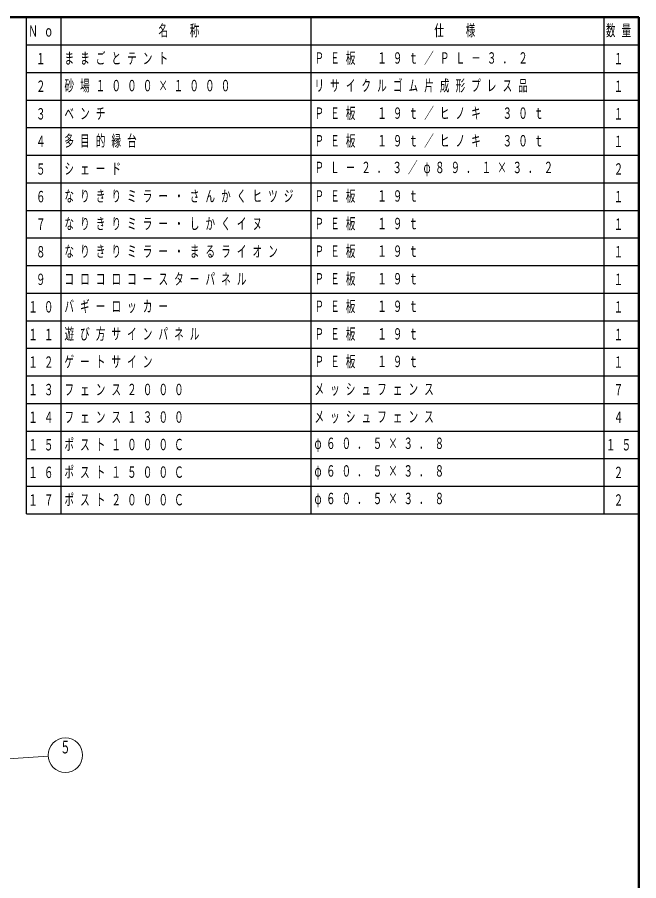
# Model space of a CAD drawing. Units: millimetres on the paper, scale 1:50. Extents: x -385 to 0, y -297 to 267.
# Drawn here: x -108.1 to 0, y 116.8 to 267 of the extents above; entities that cross this region are included whole.
import ezdxf
from ezdxf.enums import TextEntityAlignment as Align

# ---------------------------------------------------------------- set-up
doc = ezdxf.new("R2010")
doc.units = ezdxf.units.MM
for name, color, linetype, lineweight in [('1_50', 20, 'Continuous', 25), ('CLASS1', 7, 'Continuous', 25), ('NAKAMURA図枠', 7, 'Continuous', 13)]:
    doc.layers.add(name, color=color, linetype=linetype, lineweight=lineweight)
doc.styles.add('ＭＳ ゴシック', font='')
doc.styles.get('ＭＳ ゴシック').set_extended_font_data('MS Gothic')

msp = doc.modelspace()

# ---------------------------------------------------------------- linework, layer by layer
at = {"layer": '1_50', "color": 7, "lineweight": 13}
msp.add_line((-112.741, 137.743), (-102.731, 138.403), dxfattribs=at)
msp.add_circle((-99.738, 138.6), 3, dxfattribs=at)
at = {"layer": 'CLASS1'}
for p, q in [((-106.5, 267), (0, 267)), ((-106.5, 180.6), (-106.5, 267)), ((-100.5, 180.6), (-100.5, 267)), ((-57, 180.6), (-57, 267)), ((-6, 180.6), (-6, 267)), ((0, 180.6), (0, 267)), ((-106.5, 262.2), (0, 262.2)), ((-106.5, 257.4), (0, 257.4)), ((-106.5, 252.6), (0, 252.6)), ((-106.5, 247.8), (0, 247.8)), ((-106.5, 243), (0, 243)), ((-106.5, 238.2), (0, 238.2)), ((-106.5, 233.4), (0, 233.4)), ((-106.5, 228.6), (0, 228.6)), ((-106.5, 223.8), (0, 223.8)), ((-106.5, 219), (0, 219)), ((-106.5, 214.2), (0, 214.2)), ((-106.5, 209.4), (0, 209.4)), ((-106.5, 204.6), (0, 204.6)), ((-106.5, 199.8), (0, 199.8)), ((-106.5, 195), (0, 195)), ((-106.5, 190.2), (0, 190.2)), ((-106.5, 185.4), (0, 185.4)), ((-106.5, 180.6), (0, 180.6))]:
    msp.add_line(p, q, dxfattribs=at)
at = {"layer": 'NAKAMURA図枠', "lineweight": 50}
for p, q in [((0, 267), (-385, 267)), ((0, 0), (0, 267))]:
    msp.add_line(p, q, dxfattribs=at)

# ---------------------------------------------------------------- texts
at = {"layer": '1_50', "color": 7, "style": 'ＭＳ ゴシック', "width": 0.6}
msp.add_text('５', height=2.199, dxfattribs=at).set_placement((-99.738, 141.1), align=Align.TOP_CENTER)
at = {"layer": 'CLASS1', "style": 'ＭＳ ゴシック', "width": 0.6}
for s, p in [('１', (-104.85, 259.8)), ('１', (-4.35, 259.8)), ('２', (-104.85, 255)), ('１', (-4.35, 255)), ('３', (-104.85, 250.2)), ('１', (-4.35, 250.2)), ('４', (-104.85, 245.4)), ('１', (-4.35, 245.4)), ('５', (-104.85, 240.6)), ('２', (-4.35, 240.6)), ('６', (-104.85, 235.8)), ('１', (-4.35, 235.8)), ('７', (-104.85, 231)), ('１', (-4.35, 231)), ('８', (-104.85, 226.2)), ('１', (-4.35, 226.2)), ('９', (-104.85, 221.4)), ('１', (-4.35, 221.4)), ('１', (-4.35, 216.6)), ('１', (-4.35, 211.8)), ('１', (-4.35, 207)), ('７', (-4.35, 202.2)), ('４', (-4.35, 197.4)), ('２', (-4.35, 187.8)), ('２', (-4.35, 183))]:
    msp.add_text(s, height=1.979, dxfattribs=at).set_placement(p, align=Align.MIDDLE_LEFT)
at = {"layer": 'CLASS1', "char_height": 1.979, "attachment_point": 4, "style": 'ＭＳ ゴシック'}
for s, insert in [('\\T1.64;\\W0.6;名\u3000称', (-83.55, 264.6)), ('\\T1.64;\\W0.6;仕\u3000様', (-35.55, 264.6)), ('\\T1.64;\\W0.6;数量', (-5.7, 264.6)), ('\\T1.64;\\W0.6;Ｎｏ', (-106.2, 264.6)), ('\\T1.64;\\W0.6;ままごとテント', (-99.9, 259.8)), ('\\T1.64;\\W0.6;ＰＥ板\u3000１９ｔ／ＰＬ－３．２', (-56.4, 259.8)), ('\\T1.64;\\W0.6;砂場１０００×１０００', (-99.9, 255)), ('\\T1.64;\\W0.6;リサイクルゴム片成形プレス品', (-56.4, 255)), ('\\T1.64;\\W0.6;ベンチ', (-99.9, 250.2)), ('\\T1.64;\\W0.6;ＰＥ板\u3000１９ｔ／ヒノキ\u3000３０ｔ', (-56.4, 250.2)), ('\\T1.64;\\W0.6;多目的縁台', (-99.9, 245.4)), ('\\T1.64;\\W0.6;ＰＥ板\u3000１９ｔ／ヒノキ\u3000３０ｔ', (-56.4, 245.4)), ('\\T1.63;\\W0.6;ＰＬ－２．３／φ８９．１×３．２', (-56.4, 240.6)), ('\\T1.64;\\W0.6;シェード', (-99.9, 240.6)), ('\\T1.64;\\W0.6;なりきりミラー・さんかくヒツジ', (-99.9, 235.8)), ('\\T1.64;\\W0.6;ＰＥ板\u3000１９ｔ', (-56.4, 235.8)), ('\\T1.64;\\W0.6;なりきりミラー・しかくイヌ', (-99.9, 231)), ('\\T1.64;\\W0.6;ＰＥ板\u3000１９ｔ', (-56.4, 231)), ('\\T1.64;\\W0.6;なりきりミラー・まるライオン', (-99.9, 226.2)), ('\\T1.64;\\W0.6;ＰＥ板\u3000１９ｔ', (-56.4, 226.2)), ('\\T1.64;\\W0.6;コロコロコースターパネル', (-99.9, 221.4)), ('\\T1.64;\\W0.6;ＰＥ板\u3000１９ｔ', (-56.4, 221.4)), ('\\T1.64;\\W0.6;バギーロッカー', (-99.9, 216.6)), ('\\T1.64;\\W0.6;ＰＥ板\u3000１９ｔ', (-56.4, 216.6)), ('\\T1.64;\\W0.6;１０', (-106.2, 216.6)), ('\\T1.64;\\W0.6;１１', (-106.2, 211.8)), ('\\T1.64;\\W0.6;遊び方サインパネル', (-99.9, 211.8)), ('\\T1.64;\\W0.6;ＰＥ板\u3000１９ｔ', (-56.4, 211.8)), ('\\T1.64;\\W0.6;１２', (-106.2, 207)), ('\\T1.64;\\W0.6;ゲートサイン', (-99.9, 207)), ('\\T1.64;\\W0.6;ＰＥ板\u3000１９ｔ', (-56.4, 207)), ('\\T1.64;\\W0.6;１３', (-106.2, 202.2)), ('\\T1.64;\\W0.6;フェンス２０００', (-99.9, 202.2)), ('\\T1.64;\\W0.6;メッシュフェンス', (-56.4, 202.2)), ('\\T1.64;\\W0.6;１４', (-106.2, 197.4)), ('\\T1.64;\\W0.6;フェンス１３００', (-99.9, 197.4)), ('\\T1.64;\\W0.6;メッシュフェンス', (-56.4, 197.4)), ('\\T1.64;\\W0.6;ポスト１０００Ｃ', (-99.9, 192.6)), ('\\T1.63;\\W0.6;φ６０．５×３．８', (-56.4, 192.6)), ('\\T1.64;\\W0.6;１５', (-106.2, 192.6)), ('\\T1.64;\\W0.6;１５', (-5.7, 192.6)), ('\\T1.64;\\W0.6;１６', (-106.2, 187.8)), ('\\T1.64;\\W0.6;ポスト１５００Ｃ', (-99.9, 187.8)), ('\\T1.63;\\W0.6;φ６０．５×３．８', (-56.4, 187.8)), ('\\T1.64;\\W0.6;１７', (-106.2, 183)), ('\\T1.64;\\W0.6;ポスト２０００Ｃ', (-99.9, 183)), ('\\T1.63;\\W0.6;φ６０．５×３．８', (-56.4, 183))]:
    msp.add_mtext(s, dxfattribs=dict(at, insert=insert))

doc.saveas('drawing.dxf')
